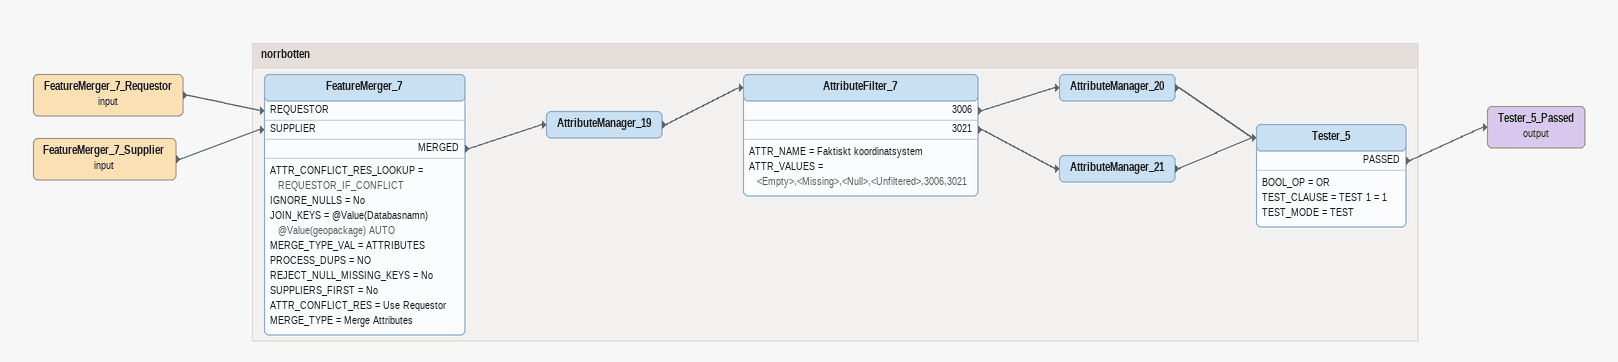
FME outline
FeatureMerger_7_Requestor (input)
    -> FeatureMerger_7 [REQUESTOR]
FeatureMerger_7_Supplier (input)
    -> FeatureMerger_7 [SUPPLIER]
Tester_5_Passed (output)

Bookmark: norrbotten
FeatureMerger_7
    ATTR_CONFLICT_RES_LOOKUP = REQUESTOR_IF_CONFLICT
    IGNORE_NULLS = No
    JOIN_KEYS = @Value(Databasnamn) @Value(geopackage) AUTO
    MERGE_TYPE_VAL = ATTRIBUTES
    PROCESS_DUPS = NO
    REJECT_NULL_MISSING_KEYS = No
    SUPPLIERS_FIRST = No
    ATTR_CONFLICT_RES = Use Requestor
    MERGE_TYPE = Merge Attributes
    MERGED -> AttributeManager_19
AttributeManager_19
    -> AttributeFilter_7
AttributeFilter_7
    ATTR_NAME = Faktiskt koordinatsystem
    ATTR_VALUES = <Empty>,<Missing>,<Null>,<Unfiltered>,3006,3021
    3006 -> AttributeManager_20
    3021 -> AttributeManager_21
AttributeManager_20
    -> Tester_5
AttributeManager_21
    -> Tester_5
Tester_5
    BOOL_OP = OR
    TEST_CLAUSE = TEST 1 = 1
    TEST_MODE = TEST
    PASSED -> Tester_5_Passed (output)
